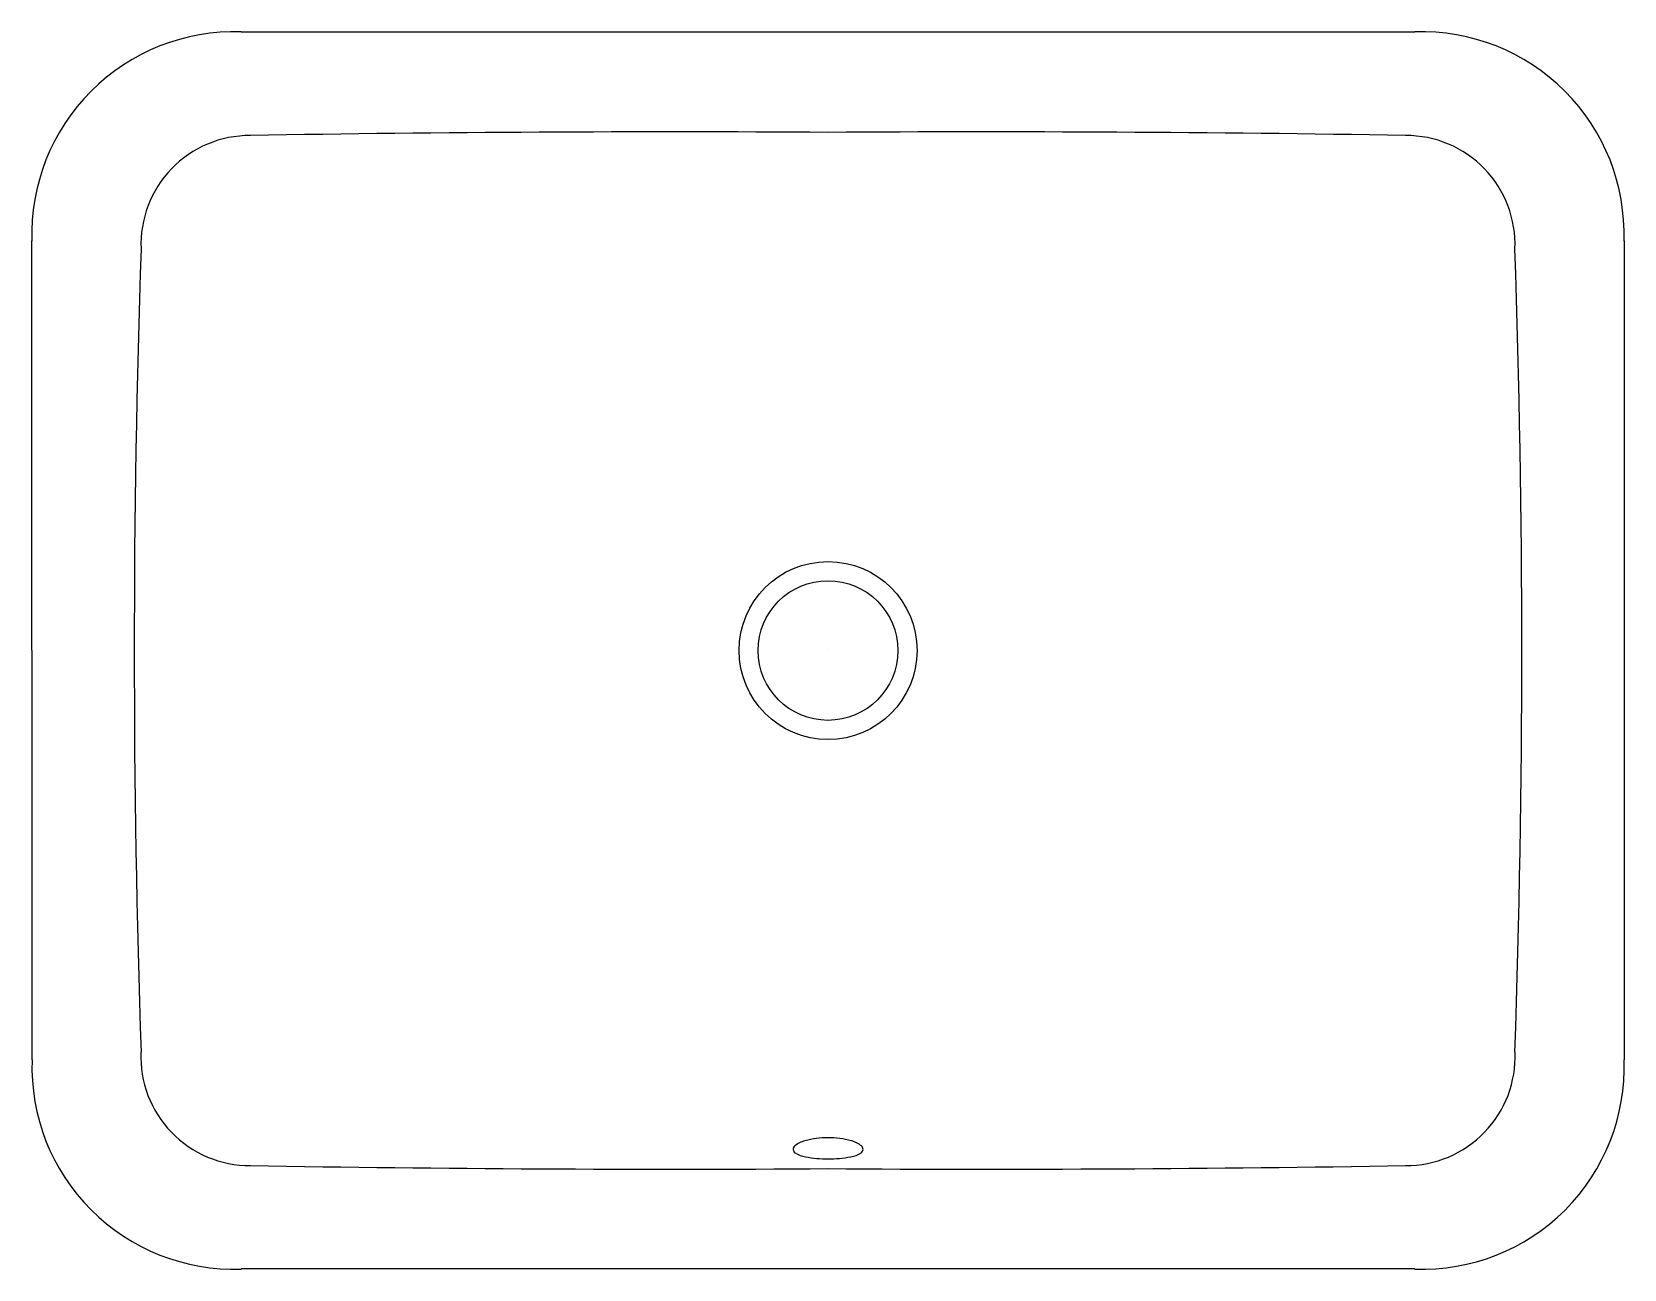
# Model space of a CAD drawing. Header units: inches. Extents: x -4.9 to 15.1, y 17.9 to 33.4.
import ezdxf

# ---------------------------------------------------------------- set-up
doc = ezdxf.new("R2010")
doc.units = ezdxf.units.IN
doc.header["$LTSCALE"] = 0.64311
doc.header["$MEASUREMENT"] = 0
doc.layers.get('0').update_dxf_attribs({"linetype": 'CONTINUOUS'})
doc.layers.get('Defpoints').update_dxf_attribs({"linetype": 'CONTINUOUS'})
doc.styles.get("Standard").update_dxf_attribs({"font": 'txt', "width": 0.8})

msp = doc.modelspace()

# ---------------------------------------------------------------- linework, layer by layer
for p, q in [((-2.245, 33.411), (12.461, 33.411)), ((-4.863, 20.529), (-4.864, 30.792)), ((15.081, 30.792), (15.081, 20.529)), ((12.461, 17.91), (-2.245, 17.91))]:
    msp.add_line(p, q)
for centre, radius in [((5.109, 25.66), 1.115), ((5.108, 25.66), 0.875)]:
    msp.add_circle(centre, radius)
for centre, radius, start, end in [((-2.33, 30.877), 2.536, 88.0705, 181.9295), ((12.546, 30.877), 2.536, 358.071, 91.929), ((3.171, -277.785), 309.944, 89.64184, 90.97928), ((7.046, -277.785), 309.944, 89.02072, 90.35816), ((-2.136, 30.75), 1.363, 89.5961, 182.3693), ((12.352, 30.75), 1.363, 357.6307, 90.4039), ((145.022, 25.66), 148.605, 178.05901, 181.94099), ((-134.805, 25.66), 148.605, 358.05901, 1.94099), ((-2.137, 20.57), 1.363, 177.5878, 270.4249), ((12.353, 20.57), 1.363, 269.5751, 2.4122), ((-2.332, 20.441), 2.533, 178.0077, 271.9739), ((12.553, 20.437), 2.529, 267.9115, 2.0885), ((5.102, 18.512), 1.043, 89.5937, 105.7779), ((5.117, 18.512), 1.043, 74.2221, 90.4063), ((4.725, 19.411), 0.0529, 128.1211, 235.9691), ((4.917, 19.165), 0.365, 105.7779, 128.1211), ((4.875, 19.633), 0.321, 235.9691, 261.311), ((5.344, 19.633), 0.321, 278.689, 304.0309), ((5.301, 19.165), 0.365, 51.8789, 74.2221), ((5.494, 19.411), 0.0529, 304.0309, 51.8789), ((3.118, 321.271), 302.11, 269.00525, 270.37763), ((5.095, 20.689), 1.399, 258.9222, 270.6175), ((5.123, 20.689), 1.399, 269.3825, 281.0778), ((7.099, 321.177), 302.016, 269.62244, 270.99485)]:
    msp.add_arc(centre, radius, start, end)

# ---------------------------------------------------------------- texts
at = {"layer": 'Defpoints'}
for tag, p, s in [('MODELNUMBER', (5.106, 25.671), 'K-20000'), ('TRADENAME', (5.106, 25.67), 'CAXTON'), ('PRODUCT', (5.106, 25.668), 'BATHROOM SINK'), ('MATERIAL', (5.106, 25.666), 'VITREOUS CHINA')]:
    msp.add_attdef(tag, p, s, height=0.001, dxfattribs=at)

doc.saveas('drawing.dxf')
